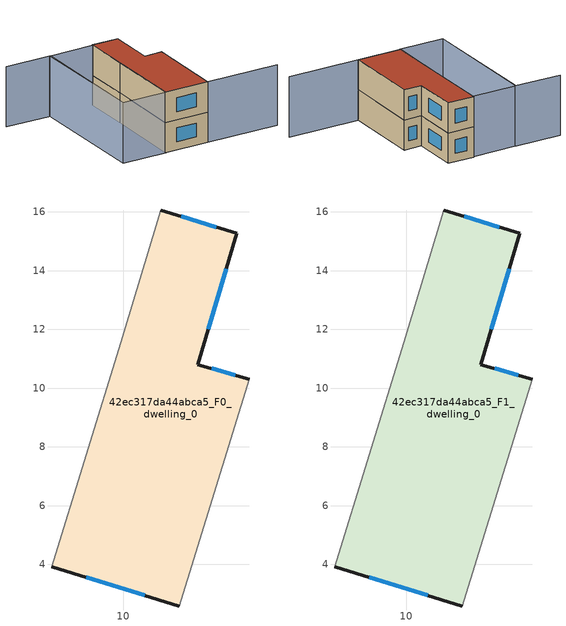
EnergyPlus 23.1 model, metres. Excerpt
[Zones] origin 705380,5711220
42ec317da44abca5_F0_dwelling_0
 floor ground (EU_floor_Construction): 13.86,15.27 12.54,10.8 14.29,10.31 11.9,2.58 7.56,3.92 9.92,11.54 11.28,16.07 z0
 wall outside (EU_wall_Construction): 7.56,3.92 11.9,2.58 / 14.29,10.31 12.54,10.8 13.86,15.27 11.28,16.07 z0:3
 wall adiabatic (EU_wall_Construction): 11.9,2.58 14.29,10.31 / 11.28,16.07 9.92,11.54 7.56,3.92 z0:3
 window (EU_Window_Construction): 8.73,3.56 10.73,2.94 / 13.16,15.48 11.97,15.85 / 12.89,12.01 13.5,14.06 / 13.82,10.44 13.01,10.67 z0.81:2.19
42ec317da44abca5_F1_dwelling_0
 floor to 42ec317da44abca5_F0_dwelling_0 (EU_floor_Construction): 13.86,15.27 12.54,10.8 14.29,10.31 11.9,2.58 7.56,3.92 9.92,11.54 11.27,16.07 z3
 wall outside (EU_wall_Construction): 7.56,3.92 11.9,2.58 / 14.29,10.31 12.54,10.8 13.86,15.27 11.28,16.07 z3:6
 wall adiabatic (EU_wall_Construction): 11.9,2.58 14.29,10.31 / 11.28,16.07 9.92,11.54 7.56,3.92 z3:6
 window (EU_Window_Construction): 8.73,3.56 10.73,2.94 / 13.16,15.48 11.97,15.85 / 12.89,12.01 13.5,14.06 / 13.82,10.44 13.01,10.67 z3.81:5.19
 roof outside (EU_roof_Construction): 11.9,2.58 14.29,10.31 12.54,10.8 13.86,15.27 11.28,16.07 9.92,11.54 7.56,3.92 z6
shading: 2.36,18.69 6.92,17.29 / 6.92,17.29 3.22,5.23 / 18.98,0.41 11.9,2.58 / 11.9,2.58 14.29,10.36 / 3.22,5.21 6.81,17.3 / 6.81,17.3 11.23,15.98 / 11.23,15.98 7.64,3.9 / 7.64,3.9 3.22,5.21 z0:6
[Building]
EU S2 Campaign: North Axis=0; Terrain=City; Solar Distribution=FullExterior
[Site:Location]
London: Latitude=51.5; Longitude=-0.5; Time Zone=0; Elevation=25
[SizingPeriod:WeatherFileDays]
AnnualSizingPeriod: Begin Month=1; Begin Day of Month=1; End Month=12; End Day of Month=31; Day of Week for Start Day=Monday; Use Weather File Daylight Saving Period=No; Use Weather File Rain and Snow Indicators=No
[MATERIAL]
EU_InternalMass_Material: Roughness=MediumRough; Thickness=0.1; Conductivity=1; Density=1800; Specific Heat=900; Thermal Absorptance=0.9; Solar Absorptance=0.7; Visible Absorptance=0.7
[MATERIAL:NOMASS] Roughness=MediumRough; Thermal Absorptance=0.9; Solar Absorptance=0.7; Visible Absorptance=0.7
Name | Thermal Resistance
EU_wall_NoMass | 0.555556
EU_roof_NoMass | 0.510204
EU_floor_NoMass | 1.68919
[WINDOWMATERIAL:SIMPLEGLAZINGSYSTEM]
EU_Window_SimpleGlazing: UFactor=3.96; Solar Heat Gain Coefficient=0.85; Visible Transmittance=0.85
[CONSTRUCTION]
EU_wall_Construction: EU_wall_NoMass
EU_roof_Construction: EU_roof_NoMass
EU_floor_Construction: EU_floor_NoMass
EU_Window_Construction: EU_Window_SimpleGlazing
EU_InternalMass_Construction: EU_InternalMass_Material
[ZONE] Type=1; Multiplier=1; Ceiling Height=autocalculate; Volume=147.71; Floor Area=autocalculate; Part of Total Floor Area=Yes
42ec317da44abca5_F0_dwelling_0; 42ec317da44abca5_F1_dwelling_0
[INTERNALMASS] Construction=EU_InternalMass_Construction; Surface Area=49.2371
Name | Zone or ZoneList
42ec317da44abca5_F0_dwelling_0_EU_InternalMass | 42ec317da44abca5_F0_dwelling_0
42ec317da44abca5_F1_dwelling_0_EU_InternalMass | 42ec317da44abca5_F1_dwelling_0
[OTHEREQUIPMENT] Fuel Type=Electricity; Design Level Calculation Method=Watts/Area; Power per Zone Floor Area=1; Fraction Latent=0; Fraction Radiant=0; Fraction Lost=0; Carbon Dioxide Generation Rate=0; EndUse Subcategory=EU_Step8_InternalGains
Name | Zone or ZoneList or Space or SpaceList | Schedule
EU_Step8_InternalGain_42ec317da44abca5_F0_dwelling_0_f000 | 42ec317da44abca5_F0_dwelling_0 | EU_Step8_GainSchedule_42ec317da44abca5_F0_dwelling_0_f000
EU_Step8_InternalGain_42ec317da44abca5_F1_dwelling_0_f000 | 42ec317da44abca5_F1_dwelling_0 | EU_Step8_GainSchedule_42ec317da44abca5_F1_dwelling_0_f000
[ZONEVENTILATION:DESIGNFLOWRATE] Schedule=EU_AlwaysOn; Design Flow Rate Calculation Method=AirChanges/Hour; Air Changes per Hour=0.48; Ventilation Type=Natural; Fan Pressure Rise=0; Fan Total Efficiency=1; Constant Term Coefficient=1; Temperature Term Coefficient=0; Velocity Term Coefficient=0; Velocity Squared Term Coefficient=0; Minimum Indoor Temperature=-100; Maximum Indoor Temperature=100; Delta Temperature=-100; Minimum Outdoor Temperature=-100; Maximum Outdoor Temperature=100; Maximum Wind Speed=40
Name | Zone or ZoneList or Space or SpaceList
EU_ConstantAir_42ec317da44abca5_F0_dwelling_0 | 42ec317da44abca5_F0_dwelling_0
EU_ConstantAir_42ec317da44abca5_F1_dwelling_0 | 42ec317da44abca5_F1_dwelling_0
[HVACTEMPLATE:THERMOSTAT] Constant Heating Setpoint=20; Constant Cooling Setpoint=50
EU_HeatOnly_42ec317da44abca5_F0_dwelling_0; EU_HeatOnly_42ec317da44abca5_F1_dwelling_0
[HVACTEMPLATE:ZONE:IDEALLOADSAIRSYSTEM] System Availability Schedule=EU_AlwaysOn; Maximum Heating Supply Air Temperature=50; Minimum Cooling Supply Air Temperature=13; Maximum Heating Supply Air Humidity Ratio=0.0156; Minimum Cooling Supply Air Humidity Ratio=0.0077; Heating Limit=NoLimit; Cooling Limit=NoLimit; Heating Availability Schedule=EU_AlwaysOn; Cooling Availability Schedule=EU_CoolingOff; Dehumidification Control Type=ConstantSensibleHeatRatio; Cooling Sensible Heat Ratio=0.7; Dehumidification Setpoint=60; Humidification Control Type=None; Humidification Setpoint=30; Outdoor Air Method=None; Outdoor Air Flow Rate per Person=0.00944; Outdoor Air Flow Rate per Zone Floor Area=0; Outdoor Air Flow Rate per Zone=0; Demand Controlled Ventilation Type=None; Outdoor Air Economizer Type=NoEconomizer; Heat Recovery Type=None; Sensible Heat Recovery Effectiveness=0.7; Latent Heat Recovery Effectiveness=0.65
Name | Template Thermostat
42ec317da44abca5_F0_dwelling_0 | EU_HeatOnly_42ec317da44abca5_F0_dwelling_0
42ec317da44abca5_F1_dwelling_0 | EU_HeatOnly_42ec317da44abca5_F1_dwelling_0
[SIZING:ZONE] Zone Cooling Design Supply Air Temperature Input Method=SupplyAirTemperature; Zone Cooling Design Supply Air Temperature=13; Zone Heating Design Supply Air Temperature Input Method=SupplyAirTemperature; Zone Heating Design Supply Air Temperature=50; Zone Cooling Design Supply Air Humidity Ratio=0.008; Zone Heating Design Supply Air Humidity Ratio=0.008; Cooling Design Air Flow Method=DesignDay; Cooling Design Air Flow Rate=0; Cooling Minimum Air Flow per Zone Floor Area=0.000762; Cooling Minimum Air Flow=0; Cooling Minimum Air Flow Fraction=0.2; Heating Design Air Flow Method=DesignDay; Heating Design Air Flow Rate=0; Heating Maximum Air Flow per Zone Floor Area=0.002032; Heating Maximum Air Flow=0.141576; Heating Maximum Air Flow Fraction=0.3; Account for Dedicated Outdoor Air System=No; Dedicated Outdoor Air System Control Strategy=NeutralSupplyAir; Dedicated Outdoor Air Low Setpoint Temperature for Design=autosize; Dedicated Outdoor Air High Setpoint Temperature for Design=autosize; Zone Load Sizing Method=Sensible Load Only No Latent Load; Zone Latent Cooling Design Supply Air Humidity Ratio Input Method=HumidityRatioDifference; Zone Cooling Design Supply Air Humidity Ratio Difference=0.005; Zone Latent Heating Design Supply Air Humidity Ratio Input Method=HumidityRatioDifference; Zone Humidification Design Supply Air Humidity Ratio Difference=0.005
42ec317da44abca5_F0_dwelling_0; 42ec317da44abca5_F1_dwelling_0
[SCHEDULE:CONSTANT]
Name | Hourly Value
EU_AlwaysOn | 1
EU_CoolingOff | 0
[SCHEDULE:FILE] Column Number=1; Rows to Skip at Top=0; Number of Hours of Data=8760; Column Separator=Comma; Interpolate to Timestep=No; Minutes per Item=60; Adjust Schedule for Daylight Savings=Yes
Name | File
EU_Step8_GainSchedule_42ec317da44abca5_F0_dwelling_0_f000 | ../../schedules/42ec317da44abca5/42ec317da44abca5_F0_dwelling_0_f000_gain.csv
EU_Step8_GainSchedule_42ec317da44abca5_F1_dwelling_0_f000 | ../../schedules/42ec317da44abca5/42ec317da44abca5_F1_dwelling_0_f000_gain.csv
